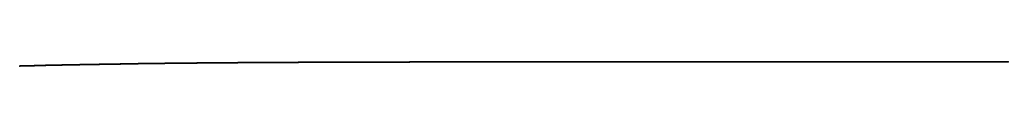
# Model space of a CAD drawing. Header units: metres. Extents: x 0 to 360, y 0 to 49.
# Drawn here: x 112.51 to 123.75, y 49.38 to 49.42 of the extents above; entities that cross this region are included whole.
import ezdxf

# ---------------------------------------------------------------- set-up
doc = ezdxf.new("R2010")
doc.units = ezdxf.units.M

msp = doc.modelspace()

# ---------------------------------------------------------------- linework, layer by layer
for p in [(112.508, 49.375), (112.514, 49.376), (112.519, 49.376), (112.525, 49.376), (112.531, 49.376), (112.537, 49.376), (112.543, 49.376), (112.548, 49.376), (112.554, 49.377), (112.56, 49.377), (112.566, 49.377), (112.572, 49.377), (112.578, 49.377), (112.583, 49.377), (112.589, 49.377), (112.595, 49.378), (112.601, 49.378), (112.607, 49.378), (112.613, 49.378), (112.618, 49.378), (112.624, 49.378), (112.63, 49.378), (112.636, 49.379), (112.642, 49.379), (112.647, 49.379), (112.653, 49.379), (112.659, 49.379), (112.665, 49.379), (112.671, 49.379), (112.677, 49.38), (112.682, 49.38), (112.688, 49.38), (112.694, 49.38), (112.7, 49.38), (112.706, 49.38), (112.711, 49.38), (112.717, 49.381), (112.723, 49.381), (112.729, 49.381), (112.735, 49.381), (112.741, 49.381), (112.746, 49.381), (112.752, 49.381), (112.758, 49.381), (112.764, 49.382), (112.77, 49.382), (112.775, 49.382), (112.781, 49.382), (112.787, 49.382), (112.793, 49.382), (112.799, 49.382), (112.805, 49.383), (112.81, 49.383), (112.816, 49.383), (112.822, 49.383), (112.828, 49.383), (112.834, 49.383), (112.839, 49.383), (112.845, 49.383), (112.851, 49.384), (112.857, 49.384), (112.863, 49.384), (112.869, 49.384), (112.874, 49.384), (112.88, 49.384), (112.886, 49.384), (112.892, 49.384), (112.898, 49.385), (112.903, 49.385), (112.909, 49.385), (112.915, 49.385), (112.921, 49.385), (112.927, 49.385), (112.933, 49.385), (112.938, 49.385), (112.944, 49.386), (112.95, 49.386), (112.956, 49.386), (112.962, 49.386), (112.967, 49.386), (112.973, 49.386), (112.979, 49.386), (112.985, 49.386), (112.991, 49.387), (112.997, 49.387), (113.002, 49.387), (113.008, 49.387), (113.014, 49.387), (113.02, 49.387), (113.026, 49.387), (113.031, 49.387), (113.037, 49.387), (113.043, 49.388), (113.049, 49.388), (113.055, 49.388), (113.061, 49.388), (113.066, 49.388), (113.072, 49.388), (113.078, 49.388), (113.084, 49.388), (113.09, 49.389), (113.095, 49.389), (113.101, 49.389), (113.107, 49.389), (113.113, 49.389), (113.119, 49.389), (113.125, 49.389), (113.13, 49.389), (113.136, 49.389), (113.142, 49.39), (113.148, 49.39), (113.154, 49.39), (113.159, 49.39), (113.165, 49.39), (113.171, 49.39), (113.177, 49.39), (113.183, 49.39), (113.189, 49.39), (113.194, 49.391), (113.2, 49.391), (113.206, 49.391), (113.212, 49.391), (113.218, 49.391), (113.223, 49.391), (113.229, 49.391), (113.235, 49.391), (113.241, 49.391), (113.247, 49.392), (113.253, 49.392), (113.258, 49.392), (113.264, 49.392), (113.27, 49.392), (113.276, 49.392), (113.282, 49.392), (113.287, 49.392), (113.293, 49.392), (113.299, 49.393), (113.305, 49.393), (113.311, 49.393), (113.317, 49.393), (113.322, 49.393), (113.328, 49.393), (113.334, 49.393), (113.34, 49.393), (113.346, 49.393), (113.351, 49.393), (113.357, 49.394), (113.363, 49.394), (113.369, 49.394), (113.375, 49.394), (113.381, 49.394), (113.386, 49.394), (113.392, 49.394), (113.398, 49.394), (113.404, 49.394), (113.41, 49.394), (113.416, 49.395), (113.421, 49.395), (113.427, 49.395), (113.433, 49.395), (113.439, 49.395), (113.445, 49.395), (113.45, 49.395), (113.456, 49.395), (113.462, 49.395), (113.468, 49.395), (113.474, 49.396), (113.48, 49.396), (113.485, 49.396), (113.491, 49.396), (113.497, 49.396), (113.503, 49.396), (113.509, 49.396), (113.514, 49.396), (113.52, 49.396), (113.526, 49.396), (113.532, 49.397), (113.538, 49.397), (113.544, 49.397), (113.549, 49.397), (113.555, 49.397), (113.561, 49.397), (113.567, 49.397), (113.573, 49.397), (113.578, 49.397), (113.584, 49.397), (113.59, 49.398), (113.596, 49.398), (113.602, 49.398), (113.608, 49.398), (113.613, 49.398), (113.619, 49.398), (113.625, 49.398), (113.631, 49.398), (113.637, 49.398), (113.642, 49.398), (113.648, 49.398), (113.654, 49.399), (113.66, 49.399), (113.666, 49.399), (113.672, 49.399), (113.677, 49.399), (113.683, 49.399), (113.689, 49.399), (113.695, 49.399), (113.701, 49.399), (113.706, 49.399), (113.712, 49.399), (113.718, 49.399), (113.724, 49.4), (113.73, 49.4), (113.736, 49.4), (113.741, 49.4), (113.747, 49.4), (113.753, 49.4), (113.759, 49.4), (113.765, 49.4), (113.77, 49.4), (113.776, 49.4), (113.782, 49.4), (113.788, 49.401), (113.794, 49.401), (113.8, 49.401), (113.805, 49.401), (113.811, 49.401), (113.817, 49.401), (113.823, 49.401), (113.829, 49.401), (113.834, 49.401), (113.84, 49.401), (113.846, 49.401), (113.852, 49.401), (113.858, 49.402), (113.864, 49.402), (113.869, 49.402), (113.875, 49.402), (113.881, 49.402), (113.887, 49.402), (113.893, 49.402), (113.898, 49.402), (113.904, 49.402), (113.91, 49.402), (113.916, 49.402), (113.922, 49.402), (113.928, 49.403), (113.933, 49.403), (113.939, 49.403), (113.945, 49.403), (113.951, 49.403), (113.957, 49.403), (113.962, 49.403), (113.968, 49.403), (113.974, 49.403), (113.98, 49.403), (113.986, 49.403), (113.992, 49.403), (113.997, 49.403), (114.003, 49.404), (114.009, 49.404), (114.015, 49.404), (114.021, 49.404), (114.026, 49.404), (114.032, 49.404), (114.038, 49.404), (114.044, 49.404), (114.05, 49.404), (114.056, 49.404), (114.061, 49.404), (114.067, 49.404), (114.073, 49.404), (114.079, 49.404), (114.085, 49.405), (114.09, 49.405), (114.096, 49.405), (114.102, 49.405), (114.108, 49.405), (114.114, 49.405), (114.12, 49.405), (114.125, 49.405), (114.131, 49.405), (114.137, 49.405), (114.143, 49.405), (114.149, 49.405), (114.154, 49.405), (114.16, 49.406), (114.166, 49.406), (114.172, 49.406), (114.178, 49.406), (114.184, 49.406), (114.189, 49.406), (114.195, 49.406), (114.201, 49.406), (114.207, 49.406), (114.213, 49.406), (114.218, 49.406), (114.224, 49.406), (114.23, 49.406), (114.236, 49.406), (114.242, 49.406), (114.248, 49.407), (114.253, 49.407), (114.259, 49.407), (114.265, 49.407), (114.271, 49.407), (114.277, 49.407), (114.282, 49.407), (114.288, 49.407), (114.294, 49.407), (114.3, 49.407), (114.306, 49.407), (114.312, 49.407), (114.317, 49.407), (114.323, 49.407), (114.329, 49.407), (114.335, 49.408), (114.341, 49.408), (114.346, 49.408), (114.352, 49.408), (114.358, 49.408), (114.364, 49.408), (114.37, 49.408), (114.376, 49.408), (114.381, 49.408), (114.387, 49.408), (114.393, 49.408), (114.399, 49.408), (114.405, 49.408), (114.41, 49.408), (114.416, 49.408), (114.422, 49.408), (114.428, 49.409), (114.434, 49.409), (114.44, 49.409), (114.445, 49.409), (114.451, 49.409), (114.457, 49.409), (114.463, 49.409), (114.469, 49.409), (114.474, 49.409), (114.48, 49.409), (114.486, 49.409), (114.492, 49.409), (114.498, 49.409), (114.504, 49.409), (114.509, 49.409), (114.515, 49.409), (114.521, 49.409), (114.527, 49.41), (114.533, 49.41), (114.538, 49.41), (114.544, 49.41), (114.55, 49.41), (114.556, 49.41), (114.562, 49.41), (114.568, 49.41), (114.573, 49.41), (114.579, 49.41), (114.585, 49.41), (114.591, 49.41), (114.597, 49.41), (114.602, 49.41), (114.608, 49.41), (114.614, 49.41), (114.62, 49.41), (114.626, 49.41), (114.632, 49.411), (114.637, 49.411), (114.643, 49.411), (114.649, 49.411), (114.655, 49.411), (114.661, 49.411), (114.666, 49.411), (114.672, 49.411), (114.678, 49.411), (114.684, 49.411), (114.69, 49.411), (114.696, 49.411), (114.701, 49.411), (114.707, 49.411), (114.713, 49.411), (114.719, 49.411), (114.725, 49.411), (114.73, 49.411), (114.736, 49.411), (114.742, 49.412), (114.748, 49.412), (114.754, 49.412), (114.759, 49.412), (114.765, 49.412), (114.771, 49.412), (114.777, 49.412), (114.783, 49.412), (114.789, 49.412), (114.794, 49.412), (114.8, 49.412), (114.806, 49.412), (114.812, 49.412), (114.818, 49.412), (114.823, 49.412), (114.829, 49.412), (114.835, 49.412), (114.841, 49.412), (114.847, 49.412), (114.853, 49.412), (114.858, 49.412), (114.864, 49.413), (114.87, 49.413), (114.876, 49.413), (114.882, 49.413), (114.887, 49.413), (114.893, 49.413), (114.899, 49.413), (114.905, 49.413), (114.911, 49.413), (114.917, 49.413), (114.922, 49.413), (114.928, 49.413), (114.934, 49.413), (114.94, 49.413), (114.946, 49.413), (114.951, 49.413), (114.957, 49.413), (114.963, 49.413), (114.969, 49.413), (114.975, 49.413), (114.981, 49.413), (114.986, 49.413), (114.992, 49.414), (114.998, 49.414), (115.004, 49.414), (115.01, 49.414), (115.015, 49.414), (115.021, 49.414), (115.027, 49.414), (115.033, 49.414), (115.039, 49.414), (115.045, 49.414), (115.05, 49.414), (115.056, 49.414), (115.062, 49.414), (115.068, 49.414), (115.074, 49.414), (115.079, 49.414), (115.085, 49.414), (115.091, 49.414), (115.097, 49.414), (115.103, 49.414), (115.109, 49.414), (115.114, 49.414), (115.12, 49.414), (115.126, 49.414), (115.132, 49.415), (115.138, 49.415), (115.143, 49.415), (115.149, 49.415), (115.155, 49.415), (115.161, 49.415), (115.167, 49.415), (115.173, 49.415), (115.178, 49.415), (115.184, 49.415), (115.19, 49.415), (115.196, 49.415), (115.202, 49.415), (115.207, 49.415), (115.213, 49.415), (115.219, 49.415), (115.225, 49.415), (115.231, 49.415), (115.237, 49.415), (115.242, 49.415), (115.248, 49.415), (115.254, 49.415), (115.26, 49.415), (115.266, 49.415), (115.271, 49.415), (115.277, 49.415), (115.283, 49.415), (115.289, 49.416), (115.295, 49.416), (115.301, 49.416), (115.306, 49.416), (115.312, 49.416), (115.318, 49.416), (115.324, 49.416), (115.33, 49.416), (115.335, 49.416), (115.341, 49.416), (115.347, 49.416), (115.353, 49.416), (115.359, 49.416), (115.365, 49.416), (115.37, 49.416), (115.376, 49.416), (115.382, 49.416), (115.388, 49.416), (115.394, 49.416), (115.399, 49.416), (115.405, 49.416), (115.411, 49.416), (115.417, 49.416), (115.423, 49.416), (115.429, 49.416), (115.434, 49.416), (115.44, 49.416), (115.446, 49.416), (115.452, 49.416), (115.458, 49.416), (115.463, 49.416), (115.469, 49.417), (115.475, 49.417), (115.481, 49.417), (115.487, 49.417), (115.493, 49.417), (115.498, 49.417), (115.504, 49.417), (115.51, 49.417), (115.516, 49.417), (115.522, 49.417), (115.527, 49.417), (115.533, 49.417), (115.539, 49.417), (115.545, 49.417), (115.551, 49.417), (115.557, 49.417), (115.562, 49.417), (115.568, 49.417), (115.574, 49.417), (115.58, 49.417), (115.586, 49.417), (115.591, 49.417), (115.597, 49.417), (115.603, 49.417), (115.609, 49.417), (115.615, 49.417), (115.621, 49.417), (115.626, 49.417), (115.632, 49.417), (115.638, 49.417), (115.644, 49.417), (115.65, 49.417), (115.655, 49.417), (115.661, 49.417), (115.667, 49.417), (115.673, 49.417), (115.679, 49.418), (115.685, 49.418), (115.69, 49.418), (115.696, 49.418), (115.702, 49.418), (115.708, 49.418), (115.714, 49.418), (115.719, 49.418), (115.725, 49.418), (115.731, 49.418), (115.737, 49.418), (115.743, 49.418), (115.749, 49.418), (115.754, 49.418), (115.76, 49.418), (115.766, 49.418), (115.772, 49.418), (115.778, 49.418), (115.783, 49.418), (115.789, 49.418), (115.795, 49.418), (115.801, 49.418), (115.807, 49.418), (115.812, 49.418), (115.818, 49.418), (115.824, 49.418), (115.83, 49.418), (115.836, 49.418), (115.842, 49.418), (115.847, 49.418), (115.853, 49.418), (115.859, 49.418), (115.865, 49.418), (115.871, 49.418), (115.876, 49.418), (115.882, 49.418), (115.888, 49.418), (115.894, 49.418), (115.9, 49.418), (115.906, 49.418), (115.911, 49.418), (115.917, 49.418), (115.923, 49.418), (115.929, 49.418), (115.935, 49.418), (115.94, 49.419), (115.946, 49.419), (115.952, 49.419), (115.958, 49.419), (115.964, 49.419), (115.97, 49.419), (115.975, 49.419), (115.981, 49.419), (115.987, 49.419), (115.993, 49.419), (115.999, 49.419), (116.004, 49.419), (116.01, 49.419), (116.016, 49.419), (116.022, 49.419), (116.028, 49.419), (116.034, 49.419), (116.039, 49.419), (116.045, 49.419), (116.051, 49.419), (116.057, 49.419), (116.063, 49.419), (116.068, 49.419), (116.074, 49.419), (116.08, 49.419), (116.086, 49.419), (116.092, 49.419), (116.098, 49.419), (116.103, 49.419), (116.109, 49.419), (116.115, 49.419), (116.121, 49.419), (116.127, 49.419), (116.132, 49.419), (116.138, 49.419), (116.144, 49.419), (116.15, 49.419), (116.156, 49.419), (116.162, 49.419), (116.167, 49.419), (116.173, 49.419), (116.179, 49.419), (116.185, 49.419), (116.191, 49.419), (116.196, 49.419), (116.202, 49.419), (116.208, 49.419), (116.214, 49.419), (116.22, 49.419), (116.226, 49.419), (116.231, 49.419), (116.237, 49.419), (116.243, 49.419), (116.249, 49.419), (116.255, 49.419), (116.26, 49.419), (116.266, 49.419), (116.272, 49.419), (116.278, 49.419), (116.284, 49.419), (116.29, 49.42), (116.295, 49.42), (116.301, 49.42), (116.307, 49.42), (116.313, 49.42), (116.319, 49.42), (116.324, 49.42), (116.33, 49.42), (116.336, 49.42), (116.342, 49.42), (116.348, 49.42), (116.353, 49.42), (116.359, 49.42), (116.365, 49.42), (116.371, 49.42), (116.377, 49.42), (116.383, 49.42), (116.388, 49.42), (116.394, 49.42), (116.4, 49.42), (116.406, 49.42), (116.412, 49.42), (116.417, 49.42), (116.423, 49.42), (116.429, 49.42), (116.435, 49.42), (116.441, 49.42), (116.447, 49.42), (116.452, 49.42), (116.458, 49.42), (116.464, 49.42), (116.47, 49.42), (116.476, 49.42), (116.481, 49.42), (116.487, 49.42), (116.493, 49.42), (116.499, 49.42), (116.505, 49.42), (116.511, 49.42), (116.516, 49.42), (116.522, 49.42), (116.528, 49.42), (116.534, 49.42), (116.54, 49.42), (116.545, 49.42), (116.551, 49.42), (116.557, 49.42), (116.563, 49.42), (116.569, 49.42), (116.575, 49.42), (116.58, 49.42), (116.586, 49.42), (116.592, 49.42), (116.598, 49.42), (116.604, 49.42), (116.609, 49.42), (116.615, 49.42), (116.621, 49.42), (116.627, 49.42), (116.633, 49.42), (116.639, 49.42), (116.644, 49.42), (116.65, 49.42), (116.656, 49.42), (116.662, 49.42), (116.668, 49.42), (116.673, 49.42), (116.679, 49.42), (116.685, 49.42), (116.691, 49.42), (116.697, 49.42), (116.703, 49.42), (116.708, 49.42), (116.714, 49.42), (116.72, 49.42), (116.726, 49.42), (116.732, 49.42), (116.737, 49.42), (116.743, 49.42), (116.749, 49.42), (116.755, 49.42), (116.761, 49.42), (116.767, 49.42), (116.772, 49.42), (116.778, 49.42), (116.784, 49.42), (116.79, 49.42), (116.796, 49.42), (116.801, 49.42), (116.807, 49.42), (116.813, 49.42), (116.819, 49.42), (116.825, 49.42), (116.831, 49.42), (116.836, 49.42), (116.842, 49.42), (116.848, 49.42), (116.854, 49.42), (116.86, 49.42), (116.865, 49.42), (116.871, 49.42), (116.877, 49.42), (116.883, 49.42), (116.889, 49.42), (116.895, 49.42), (116.9, 49.42), (116.906, 49.42), (116.912, 49.42), (116.918, 49.42), (116.924, 49.42), (116.929, 49.42), (116.935, 49.42), (116.941, 49.42), (116.947, 49.421), (116.953, 49.421), (116.959, 49.421), (116.964, 49.421), (116.97, 49.421), (116.976, 49.421), (116.982, 49.421), (116.988, 49.421), (116.993, 49.421), (116.999, 49.421), (117.005, 49.421), (117.011, 49.421), (117.017, 49.421), (117.022, 49.421), (117.028, 49.421), (117.034, 49.421), (117.04, 49.421), (117.046, 49.421), (117.052, 49.421), (117.057, 49.421), (117.063, 49.421), (117.069, 49.421), (117.075, 49.421), (117.081, 49.421), (117.086, 49.421), (117.092, 49.421), (117.098, 49.421), (117.104, 49.421), (117.11, 49.421), (117.116, 49.421), (117.121, 49.421), (117.127, 49.421), (117.133, 49.421), (117.139, 49.421), (117.145, 49.421), (117.15, 49.421), (117.156, 49.421), (117.162, 49.421), (117.168, 49.421), (117.174, 49.421), (117.18, 49.421), (117.185, 49.421), (117.191, 49.421), (117.197, 49.421), (117.203, 49.421), (117.209, 49.421), (117.214, 49.421), (117.22, 49.421), (117.226, 49.421), (117.232, 49.421), (117.238, 49.421), (117.244, 49.421), (117.249, 49.421), (117.255, 49.421), (117.261, 49.421), (117.267, 49.421), (117.273, 49.421), (117.278, 49.421), (117.284, 49.421), (117.29, 49.421), (117.296, 49.421), (117.302, 49.421), (117.308, 49.421), (117.313, 49.421), (117.319, 49.421), (117.325, 49.421), (117.331, 49.421), (117.337, 49.421), (117.342, 49.421), (117.348, 49.421), (117.354, 49.421), (117.36, 49.421), (117.366, 49.421), (117.372, 49.421), (117.377, 49.421), (117.383, 49.421), (117.389, 49.421), (117.395, 49.421), (117.401, 49.421), (117.406, 49.421), (117.412, 49.421), (117.418, 49.421), (117.424, 49.421), (117.43, 49.421), (117.436, 49.421), (117.441, 49.421), (117.447, 49.421), (117.453, 49.421), (117.459, 49.421), (117.465, 49.421), (117.47, 49.421), (117.476, 49.421), (117.482, 49.421), (117.488, 49.421), (117.494, 49.421), (117.5, 49.421), (117.505, 49.421), (117.511, 49.421), (117.517, 49.421), (117.523, 49.421), (117.529, 49.421), (117.534, 49.421), (117.54, 49.421), (117.546, 49.421), (117.552, 49.421), (117.558, 49.421), (117.564, 49.421), (117.569, 49.421), (117.575, 49.421), (117.581, 49.421), (117.587, 49.421), (117.593, 49.421), (117.598, 49.421), (117.604, 49.421), (117.61, 49.421), (117.616, 49.421), (117.622, 49.421), (117.627, 49.421), (117.633, 49.421), (117.639, 49.421), (117.645, 49.421), (117.651, 49.421), (117.657, 49.421), (117.662, 49.421), (117.668, 49.421), (117.674, 49.421), (117.68, 49.421), (117.686, 49.421), (117.691, 49.421), (117.697, 49.421), (117.703, 49.421), (117.709, 49.421), (117.715, 49.421), (117.721, 49.421), (117.726, 49.421), (117.732, 49.421), (117.738, 49.421), (117.744, 49.421), (117.75, 49.421), (117.755, 49.421), (117.761, 49.421), (117.767, 49.421), (117.773, 49.421), (117.779, 49.421), (117.785, 49.421), (117.79, 49.421), (117.796, 49.421), (117.802, 49.421), (117.808, 49.421), (117.814, 49.421), (117.819, 49.421), (117.825, 49.421), (117.831, 49.421), (117.837, 49.421), (117.843, 49.421), (117.849, 49.421), (117.854, 49.421), (117.86, 49.421), (117.866, 49.421), (117.872, 49.421), (117.878, 49.421), (117.883, 49.421), (117.889, 49.421), (117.895, 49.421), (117.901, 49.421), (117.907, 49.421), (117.913, 49.421), (117.918, 49.421), (117.924, 49.421), (117.93, 49.421), (117.936, 49.421), (117.942, 49.421), (117.947, 49.421), (117.953, 49.421), (117.959, 49.421), (117.965, 49.421), (117.971, 49.421), (117.977, 49.421), (117.982, 49.421), (117.988, 49.421), (117.994, 49.421), (118, 49.421), (118.006, 49.421), (118.011, 49.421), (118.017, 49.421), (118.023, 49.421), (118.029, 49.421), (118.035, 49.421), (118.041, 49.421), (118.046, 49.421), (118.052, 49.421), (118.058, 49.421), (118.064, 49.421), (118.07, 49.421), (118.075, 49.421), (118.081, 49.421), (118.087, 49.421), (118.093, 49.421), (118.099, 49.421), (118.104, 49.421), (118.11, 49.421), (118.116, 49.421), (118.122, 49.421), (118.128, 49.421), (118.134, 49.421), (118.139, 49.421), (118.145, 49.421), (118.151, 49.421), (118.157, 49.421), (118.163, 49.421), (118.168, 49.421), (118.174, 49.421), (118.18, 49.421), (118.186, 49.421), (118.192, 49.421), (118.198, 49.421), (118.203, 49.421), (118.209, 49.421), (118.215, 49.421), (118.221, 49.421), (118.227, 49.421), (118.232, 49.421), (118.238, 49.421), (118.244, 49.421), (118.25, 49.421), (118.256, 49.421), (118.262, 49.421), (118.267, 49.421), (118.273, 49.421), (118.279, 49.421), (118.285, 49.421), (118.291, 49.421), (118.296, 49.421), (118.302, 49.421), (118.308, 49.421), (118.314, 49.421), (118.32, 49.421), (118.326, 49.421), (118.331, 49.421), (118.337, 49.421), (118.343, 49.421), (118.349, 49.421), (118.355, 49.421), (118.36, 49.421), (118.366, 49.421), (118.372, 49.421), (118.378, 49.421), (118.384, 49.421), (118.39, 49.421), (118.395, 49.421), (118.401, 49.421), (118.407, 49.421), (118.413, 49.421), (118.419, 49.421), (118.424, 49.421), (118.43, 49.421), (118.436, 49.421), (118.442, 49.421), (118.448, 49.421), (118.454, 49.421), (118.459, 49.421), (118.465, 49.421), (118.471, 49.421), (118.477, 49.421), (118.483, 49.421), (118.488, 49.421), (118.494, 49.421), (118.5, 49.421), (118.506, 49.421), (118.512, 49.421), (118.517, 49.421), (118.523, 49.421), (118.529, 49.421), (118.535, 49.421), (118.541, 49.421), (118.547, 49.421), (118.552, 49.421), (118.558, 49.421), (118.564, 49.421), (118.57, 49.421), (118.576, 49.421), (118.581, 49.421), (118.587, 49.421), (118.593, 49.421), (118.599, 49.421), (118.605, 49.421), (118.611, 49.421), (118.616, 49.421), (118.622, 49.421), (118.628, 49.421), (118.634, 49.421), (118.64, 49.421), (118.645, 49.421), (118.651, 49.421), (118.657, 49.421), (118.663, 49.421), (118.669, 49.421), (118.675, 49.421), (118.68, 49.421), (118.686, 49.421), (118.692, 49.421), (118.698, 49.421), (118.704, 49.421), (118.709, 49.421), (118.715, 49.421), (118.721, 49.421), (118.727, 49.421), (118.733, 49.421), (118.739, 49.421), (118.744, 49.421), (118.75, 49.421), (118.756, 49.421), (118.762, 49.421), (118.768, 49.421), (118.773, 49.421), (118.779, 49.421), (118.785, 49.421), (118.791, 49.421), (118.797, 49.421), (118.803, 49.421), (118.808, 49.421), (118.814, 49.421), (118.82, 49.421), (118.826, 49.421), (118.832, 49.421), (118.837, 49.421), (118.843, 49.421), (118.849, 49.421), (118.855, 49.421), (118.861, 49.421), (118.866, 49.421), (118.872, 49.421), (118.878, 49.421), (118.884, 49.421), (118.89, 49.421), (118.896, 49.421), (118.901, 49.421), (118.907, 49.421), (118.913, 49.421), (118.919, 49.421), (118.925, 49.421), (118.93, 49.421), (118.936, 49.421), (118.942, 49.421), (118.948, 49.421), (118.954, 49.421), (118.96, 49.421), (118.965, 49.421), (118.971, 49.421), (118.977, 49.421), (118.983, 49.421), (118.989, 49.421), (118.994, 49.421), (119, 49.421), (119.006, 49.421), (119.012, 49.421), (119.018, 49.421), (119.024, 49.421), (119.029, 49.421), (119.035, 49.421), (119.041, 49.421), (119.047, 49.421), (119.053, 49.421), (119.058, 49.421), (119.064, 49.421), (119.07, 49.421), (119.076, 49.421), (119.082, 49.421), (119.088, 49.421), (119.093, 49.421), (119.099, 49.421), (119.105, 49.421), (119.111, 49.421), (119.117, 49.421), (119.122, 49.421), (119.128, 49.421), (119.134, 49.421), (119.14, 49.421), (119.146, 49.421), (119.152, 49.421), (119.157, 49.421), (119.163, 49.421), (119.169, 49.421), (119.175, 49.421), (119.181, 49.421), (119.186, 49.421), (119.192, 49.421), (119.198, 49.421), (119.204, 49.421), (119.21, 49.421), (119.215, 49.421), (119.221, 49.421), (119.227, 49.421), (119.233, 49.421), (119.239, 49.421), (119.245, 49.421), (119.25, 49.421), (119.256, 49.421), (119.262, 49.421), (119.268, 49.421), (119.274, 49.421), (119.279, 49.421), (119.285, 49.421), (119.291, 49.421), (119.297, 49.421), (119.303, 49.421), (119.309, 49.421), (119.314, 49.421), (119.32, 49.421), (119.326, 49.421), (119.332, 49.421), (119.338, 49.421), (119.343, 49.421), (119.349, 49.421), (119.355, 49.421), (119.361, 49.421), (119.367, 49.421), (119.373, 49.421), (119.378, 49.421), (119.384, 49.421), (119.39, 49.421), (119.396, 49.421), (119.402, 49.421), (119.407, 49.421), (119.413, 49.421), (119.419, 49.421), (119.425, 49.421), (119.431, 49.421), (119.437, 49.421), (119.442, 49.421), (119.448, 49.421), (119.454, 49.421), (119.46, 49.421), (119.466, 49.421), (119.471, 49.421), (119.477, 49.421), (119.483, 49.421), (119.489, 49.421), (119.495, 49.421), (119.501, 49.421), (119.506, 49.421), (119.512, 49.421), (119.518, 49.421), (119.524, 49.421), (119.53, 49.421), (119.535, 49.421), (119.541, 49.421), (119.547, 49.421), (119.553, 49.421), (119.559, 49.421), (119.565, 49.421), (119.57, 49.421), (119.576, 49.421), (119.582, 49.421), (119.588, 49.421), (119.594, 49.421), (119.599, 49.421), (119.605, 49.421), (119.611, 49.421), (119.617, 49.421), (119.623, 49.421), (119.628, 49.421), (119.634, 49.421), (119.64, 49.421), (119.646, 49.421), (119.652, 49.421), (119.658, 49.421), (119.663, 49.421), (119.669, 49.421), (119.675, 49.421), (119.681, 49.421), (119.687, 49.421), (119.692, 49.421), (119.698, 49.421), (119.704, 49.421), (119.71, 49.421), (119.716, 49.421), (119.722, 49.421), (119.727, 49.421), (119.733, 49.421), (119.739, 49.421), (119.745, 49.421), (119.751, 49.421), (119.756, 49.421), (119.762, 49.421), (119.768, 49.421), (119.774, 49.421), (119.78, 49.421), (119.786, 49.421), (119.791, 49.421), (119.797, 49.421), (119.803, 49.421), (119.809, 49.421), (119.815, 49.421), (119.82, 49.421), (119.826, 49.421), (119.832, 49.421), (119.838, 49.421), (119.844, 49.421), (119.85, 49.421), (119.855, 49.421), (119.861, 49.421), (119.867, 49.421), (119.873, 49.421), (119.879, 49.421), (119.884, 49.421), (119.89, 49.421), (119.896, 49.421), (119.902, 49.421), (119.908, 49.421), (119.914, 49.421), (119.919, 49.421), (119.925, 49.421), (119.931, 49.421), (119.937, 49.421), (119.943, 49.421), (119.948, 49.421), (119.954, 49.421), (119.96, 49.421), (119.966, 49.421), (119.972, 49.421), (119.977, 49.421), (119.983, 49.421), (119.989, 49.421), (119.995, 49.421), (120.001, 49.421), (120.007, 49.421), (120.012, 49.421), (120.018, 49.421), (120.024, 49.421), (120.03, 49.421), (120.036, 49.421), (120.041, 49.421), (120.047, 49.421), (120.053, 49.421), (120.059, 49.421), (120.065, 49.421), (120.071, 49.421), (120.076, 49.421), (120.082, 49.421), (120.088, 49.421), (120.094, 49.421), (120.1, 49.421), (120.105, 49.421), (120.111, 49.421), (120.117, 49.421), (120.123, 49.421), (120.129, 49.421), (120.135, 49.421), (120.14, 49.421), (120.146, 49.421), (120.152, 49.421), (120.158, 49.421), (120.164, 49.421), (120.169, 49.421), (120.175, 49.421), (120.181, 49.421), (120.187, 49.421), (120.193, 49.421), (120.199, 49.421), (120.204, 49.421), (120.21, 49.421), (120.216, 49.421), (120.222, 49.421), (120.228, 49.421), (120.233, 49.421), (120.239, 49.421), (120.245, 49.421), (120.251, 49.421), (120.257, 49.421), (120.263, 49.421), (120.268, 49.421), (120.274, 49.421), (120.28, 49.421), (120.286, 49.421), (120.292, 49.421), (120.297, 49.421), (120.303, 49.421), (120.309, 49.421), (120.315, 49.421), (120.321, 49.421), (120.327, 49.421), (120.332, 49.421), (120.338, 49.421), (120.344, 49.421), (120.35, 49.421), (120.356, 49.421), (120.361, 49.421), (120.367, 49.421), (120.373, 49.421), (120.379, 49.421), (120.385, 49.421), (120.39, 49.421), (120.396, 49.421), (120.402, 49.421), (120.408, 49.421), (120.414, 49.421), (120.42, 49.421), (120.425, 49.421), (120.431, 49.421), (120.437, 49.421), (120.443, 49.421), (120.449, 49.421), (120.454, 49.421), (120.46, 49.421), (120.466, 49.421), (120.472, 49.421), (120.478, 49.421), (120.484, 49.421), (120.489, 49.421), (120.495, 49.421), (120.501, 49.421), (120.507, 49.421), (120.513, 49.421), (120.518, 49.421), (120.524, 49.421), (120.53, 49.421), (120.536, 49.421), (120.542, 49.421), (120.548, 49.421), (120.553, 49.421), (120.559, 49.421), (120.565, 49.421), (120.571, 49.421), (120.577, 49.421), (120.582, 49.421), (120.588, 49.421), (120.594, 49.421), (120.6, 49.421), (120.606, 49.421), (120.612, 49.421), (120.617, 49.421), (120.623, 49.421), (120.629, 49.421), (120.635, 49.421), (120.641, 49.421), (120.646, 49.421), (120.652, 49.421), (120.658, 49.421), (120.664, 49.421), (120.67, 49.421), (120.676, 49.421), (120.681, 49.421), (120.687, 49.421), (120.693, 49.421), (120.699, 49.421), (120.705, 49.421), (120.71, 49.421), (120.716, 49.421), (120.722, 49.421), (120.728, 49.421), (120.734, 49.421), (120.739, 49.421), (120.745, 49.421), (120.751, 49.421), (120.757, 49.421), (120.763, 49.421), (120.769, 49.421), (120.774, 49.421), (120.78, 49.421), (120.786, 49.421), (120.792, 49.421), (120.798, 49.421), (120.803, 49.421), (120.809, 49.421), (120.815, 49.421), (120.821, 49.421), (120.827, 49.421), (120.833, 49.421), (120.838, 49.421), (120.844, 49.421), (120.85, 49.421), (120.856, 49.421), (120.862, 49.421), (120.867, 49.421), (120.873, 49.421), (120.879, 49.421), (120.885, 49.421), (120.891, 49.421), (120.897, 49.421), (120.902, 49.421), (120.908, 49.421), (120.914, 49.421), (120.92, 49.421), (120.926, 49.421), (120.931, 49.421), (120.937, 49.421), (120.943, 49.421), (120.949, 49.421), (120.955, 49.421), (120.961, 49.421), (120.966, 49.421), (120.972, 49.421), (120.978, 49.421), (120.984, 49.421), (120.99, 49.421), (120.995, 49.421), (121.001, 49.421), (121.007, 49.421), (121.013, 49.421), (121.019, 49.421), (121.025, 49.421), (121.03, 49.421), (121.036, 49.421), (121.042, 49.421), (121.048, 49.421), (121.054, 49.421), (121.059, 49.421), (121.065, 49.421), (121.071, 49.421), (121.077, 49.421), (121.083, 49.421), (121.088, 49.421), (121.094, 49.421), (121.1, 49.421), (121.106, 49.421), (121.112, 49.421), (121.118, 49.421), (121.123, 49.421), (121.129, 49.421), (121.135, 49.421), (121.141, 49.421), (121.147, 49.421), (121.152, 49.421), (121.158, 49.421), (121.164, 49.421), (121.17, 49.421), (121.176, 49.421), (121.182, 49.421), (121.187, 49.421), (121.193, 49.421), (121.199, 49.421), (121.205, 49.421), (121.211, 49.421), (121.216, 49.421), (121.222, 49.421), (121.228, 49.421), (121.234, 49.421), (121.24, 49.421), (121.246, 49.421), (121.251, 49.421), (121.257, 49.421), (121.263, 49.421), (121.269, 49.421), (121.275, 49.421), (121.28, 49.421), (121.286, 49.421), (121.292, 49.421), (121.298, 49.421), (121.304, 49.421), (121.31, 49.421), (121.315, 49.421), (121.321, 49.421), (121.327, 49.421), (121.333, 49.421), (121.339, 49.421), (121.344, 49.421), (121.35, 49.421), (121.356, 49.421), (121.362, 49.421), (121.368, 49.421), (121.374, 49.421), (121.379, 49.421), (121.385, 49.421), (121.391, 49.421), (121.397, 49.421), (121.403, 49.421), (121.408, 49.421), (121.414, 49.421), (121.42, 49.421), (121.426, 49.421), (121.432, 49.421), (121.438, 49.421), (121.443, 49.421), (121.449, 49.421), (121.455, 49.421), (121.461, 49.421), (121.467, 49.421), (121.472, 49.421), (121.478, 49.421), (121.484, 49.421), (121.49, 49.421), (121.496, 49.421), (121.501, 49.421), (121.507, 49.421), (121.513, 49.421), (121.519, 49.421), (121.525, 49.421), (121.531, 49.421), (121.536, 49.421), (121.542, 49.421), (121.548, 49.421), (121.554, 49.421), (121.56, 49.421), (121.565, 49.421), (121.571, 49.421), (121.577, 49.421), (121.583, 49.421), (121.589, 49.421), (121.595, 49.421), (121.6, 49.421), (121.606, 49.421), (121.612, 49.421), (121.618, 49.421), (121.624, 49.421), (121.629, 49.421), (121.635, 49.421), (121.641, 49.421), (121.647, 49.421), (121.653, 49.421), (121.659, 49.421), (121.664, 49.421), (121.67, 49.421), (121.676, 49.421), (121.682, 49.421), (121.688, 49.421), (121.693, 49.421), (121.699, 49.421), (121.705, 49.421), (121.711, 49.421), (121.717, 49.421), (121.723, 49.421), (121.728, 49.421), (121.734, 49.421), (121.74, 49.421), (121.746, 49.421), (121.752, 49.421), (121.757, 49.421), (121.763, 49.421), (121.769, 49.421), (121.775, 49.421), (121.781, 49.421), (121.787, 49.421), (121.792, 49.421), (121.798, 49.421), (121.804, 49.421), (121.81, 49.421), (121.816, 49.421), (121.821, 49.421), (121.827, 49.421), (121.833, 49.421), (121.839, 49.421), (121.845, 49.421), (121.85, 49.421), (121.856, 49.421), (121.862, 49.421), (121.868, 49.421), (121.874, 49.421), (121.88, 49.421), (121.885, 49.421), (121.891, 49.421), (121.897, 49.421), (121.903, 49.421), (121.909, 49.421), (121.914, 49.421), (121.92, 49.421), (121.926, 49.421), (121.932, 49.421), (121.938, 49.421), (121.944, 49.421), (121.949, 49.421), (121.955, 49.421), (121.961, 49.421), (121.967, 49.421), (121.973, 49.421), (121.978, 49.421), (121.984, 49.421), (121.99, 49.421), (121.996, 49.421), (122.002, 49.421), (122.008, 49.421), (122.013, 49.421), (122.019, 49.421), (122.025, 49.421), (122.031, 49.421), (122.037, 49.421), (122.042, 49.421), (122.048, 49.421), (122.054, 49.421), (122.06, 49.421), (122.066, 49.421), (122.072, 49.421), (122.077, 49.421), (122.083, 49.421), (122.089, 49.421), (122.095, 49.421), (122.101, 49.421), (122.106, 49.421), (122.112, 49.421), (122.118, 49.421), (122.124, 49.421), (122.13, 49.421), (122.136, 49.421), (122.141, 49.421), (122.147, 49.421), (122.153, 49.421), (122.159, 49.421), (122.165, 49.421), (122.17, 49.421), (122.176, 49.421), (122.182, 49.421), (122.188, 49.421), (122.194, 49.421), (122.2, 49.421), (122.205, 49.421), (122.211, 49.421), (122.217, 49.421), (122.223, 49.421), (122.229, 49.421), (122.234, 49.421), (122.24, 49.421), (122.246, 49.421), (122.252, 49.421), (122.258, 49.421), (122.263, 49.421), (122.269, 49.421), (122.275, 49.421), (122.281, 49.421), (122.287, 49.421), (122.293, 49.421), (122.298, 49.421), (122.304, 49.421), (122.31, 49.421), (122.316, 49.421), (122.322, 49.421), (122.327, 49.421), (122.333, 49.421), (122.339, 49.421), (122.345, 49.421), (122.351, 49.421), (122.357, 49.421), (122.362, 49.421), (122.368, 49.421), (122.374, 49.421), (122.38, 49.421), (122.386, 49.421), (122.391, 49.421), (122.397, 49.421), (122.403, 49.421), (122.409, 49.421), (122.415, 49.421), (122.421, 49.421), (122.426, 49.421), (122.432, 49.421), (122.438, 49.421), (122.444, 49.421), (122.45, 49.421), (122.455, 49.421), (122.461, 49.421), (122.467, 49.421), (122.473, 49.421), (122.479, 49.421), (122.485, 49.421), (122.49, 49.421), (122.496, 49.421), (122.502, 49.421), (122.508, 49.421), (122.514, 49.421), (122.519, 49.421), (122.525, 49.421), (122.531, 49.421), (122.537, 49.421), (122.543, 49.421), (122.549, 49.421), (122.554, 49.421), (122.56, 49.421), (122.566, 49.421), (122.572, 49.421), (122.578, 49.421), (122.583, 49.421), (122.589, 49.421), (122.595, 49.421), (122.601, 49.421), (122.607, 49.421), (122.612, 49.421), (122.618, 49.421), (122.624, 49.421), (122.63, 49.421), (122.636, 49.421), (122.642, 49.421), (122.647, 49.421), (122.653, 49.421), (122.659, 49.421), (122.665, 49.421), (122.671, 49.421), (122.676, 49.421), (122.682, 49.421), (122.688, 49.421), (122.694, 49.421), (122.7, 49.421), (122.706, 49.421), (122.711, 49.421), (122.717, 49.421), (122.723, 49.421), (122.729, 49.421), (122.735, 49.421), (122.74, 49.421), (122.746, 49.421), (122.752, 49.421), (122.758, 49.421), (122.764, 49.421), (122.77, 49.421), (122.775, 49.421), (122.781, 49.421), (122.787, 49.421), (122.793, 49.421), (122.799, 49.421), (122.804, 49.421), (122.81, 49.421), (122.816, 49.421), (122.822, 49.421), (122.828, 49.421), (122.834, 49.421), (122.839, 49.421), (122.845, 49.421), (122.851, 49.421), (122.857, 49.421), (122.863, 49.421), (122.868, 49.421), (122.874, 49.421), (122.88, 49.421), (122.886, 49.421), (122.892, 49.421), (122.898, 49.421), (122.903, 49.421), (122.909, 49.421), (122.915, 49.421), (122.921, 49.421), (122.927, 49.421), (122.932, 49.421), (122.938, 49.421), (122.944, 49.421), (122.95, 49.421), (122.956, 49.421), (122.961, 49.421), (122.967, 49.421), (122.973, 49.421), (122.979, 49.421), (122.985, 49.421), (122.991, 49.421), (122.996, 49.421), (123.002, 49.421), (123.008, 49.421), (123.014, 49.421), (123.02, 49.421), (123.025, 49.421), (123.031, 49.421), (123.037, 49.421), (123.043, 49.421), (123.049, 49.421), (123.055, 49.421), (123.06, 49.421), (123.066, 49.421), (123.072, 49.421), (123.078, 49.421), (123.084, 49.421), (123.089, 49.421), (123.095, 49.421), (123.101, 49.421), (123.107, 49.421), (123.113, 49.421), (123.119, 49.421), (123.124, 49.421), (123.13, 49.421), (123.136, 49.421), (123.142, 49.421), (123.148, 49.421), (123.153, 49.421), (123.159, 49.421), (123.165, 49.421), (123.171, 49.421), (123.177, 49.421), (123.183, 49.421), (123.188, 49.421), (123.194, 49.421), (123.2, 49.421), (123.206, 49.421), (123.212, 49.421), (123.217, 49.421), (123.223, 49.421), (123.229, 49.421), (123.235, 49.421), (123.241, 49.421), (123.247, 49.421), (123.252, 49.421), (123.258, 49.421), (123.264, 49.421), (123.27, 49.421), (123.276, 49.421), (123.281, 49.421), (123.287, 49.421), (123.293, 49.421), (123.299, 49.421), (123.305, 49.421), (123.311, 49.421), (123.316, 49.421), (123.322, 49.421), (123.328, 49.421), (123.334, 49.421), (123.34, 49.421), (123.345, 49.421), (123.351, 49.421), (123.357, 49.421), (123.363, 49.421), (123.369, 49.421), (123.374, 49.421), (123.38, 49.421), (123.386, 49.421), (123.392, 49.421), (123.398, 49.421), (123.404, 49.421), (123.409, 49.421), (123.415, 49.421), (123.421, 49.421), (123.427, 49.421), (123.433, 49.421), (123.438, 49.421), (123.444, 49.421), (123.45, 49.421), (123.456, 49.421), (123.462, 49.421), (123.468, 49.421), (123.473, 49.421), (123.479, 49.421), (123.485, 49.421), (123.491, 49.421), (123.497, 49.421), (123.502, 49.421), (123.508, 49.421), (123.514, 49.421), (123.52, 49.421), (123.526, 49.421), (123.532, 49.421), (123.537, 49.421), (123.543, 49.421), (123.549, 49.421), (123.555, 49.421), (123.561, 49.421), (123.566, 49.421), (123.572, 49.421), (123.578, 49.421), (123.584, 49.421), (123.59, 49.421), (123.596, 49.421), (123.601, 49.421), (123.607, 49.421), (123.613, 49.421), (123.619, 49.421), (123.625, 49.421), (123.63, 49.421), (123.636, 49.421), (123.642, 49.421), (123.648, 49.421), (123.654, 49.421), (123.66, 49.421), (123.665, 49.421), (123.671, 49.421), (123.677, 49.421), (123.683, 49.421), (123.689, 49.421), (123.694, 49.421), (123.7, 49.421), (123.706, 49.421), (123.712, 49.421), (123.718, 49.421), (123.723, 49.421), (123.729, 49.421), (123.735, 49.421), (123.741, 49.421), (123.747, 49.421), (123.753, 49.421)]:
    msp.add_point(p)

doc.saveas('drawing.dxf')
